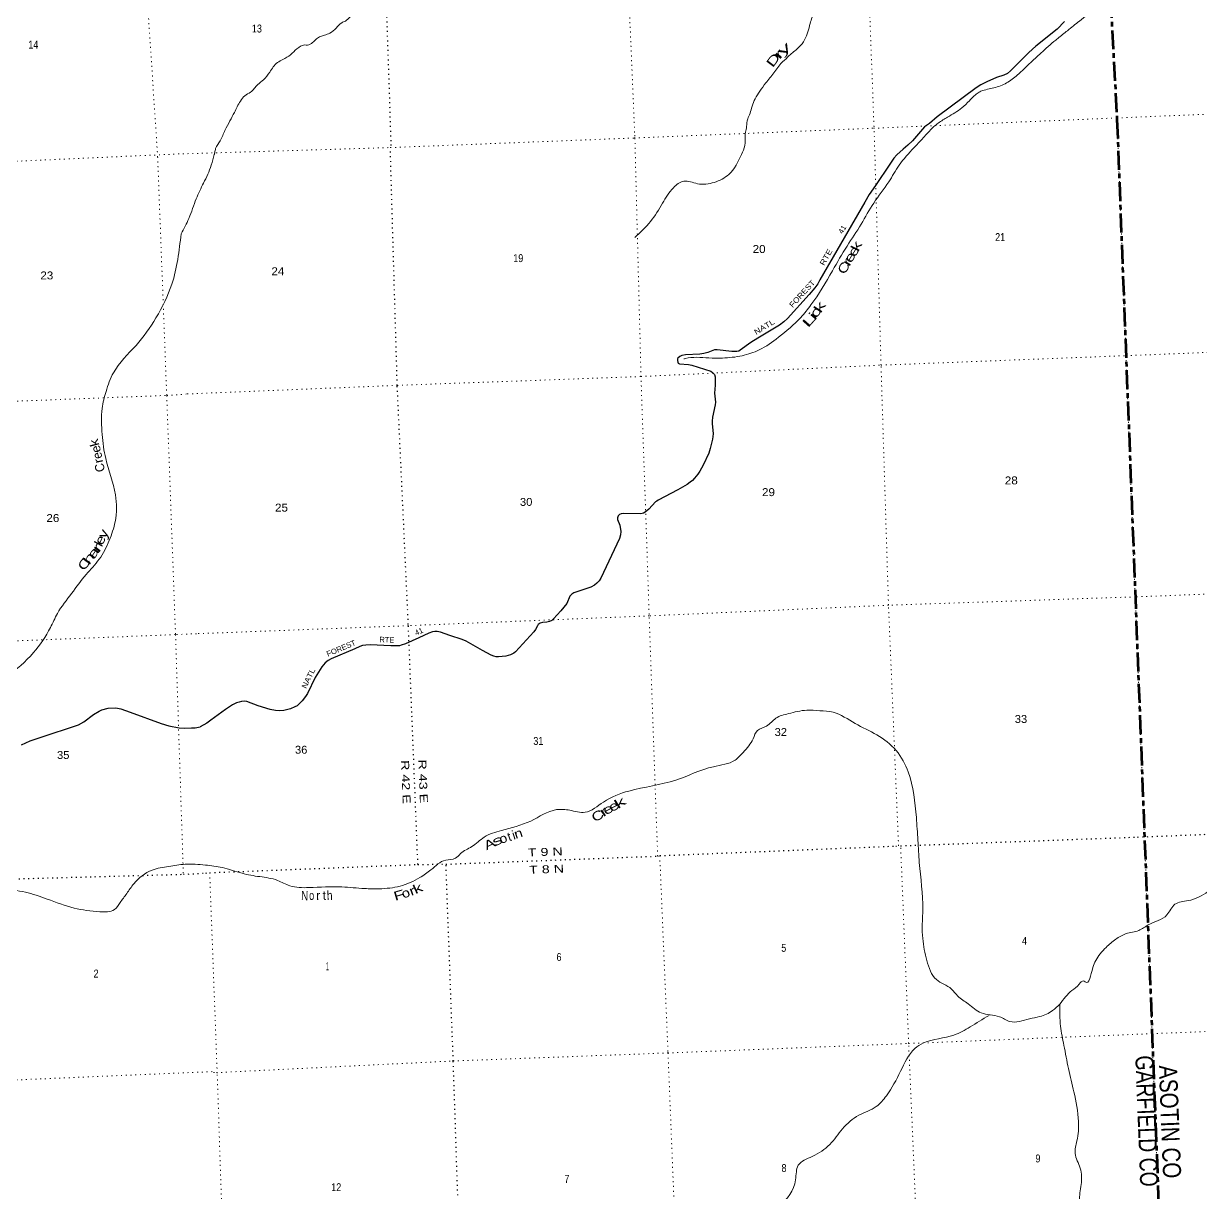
# Model space of a CAD drawing. Header units: feet. Extents: x 757852 to 1040949, y -536576 to -344549.
# Drawn here: x 884210 to 910190, y -463597 to -437785 of the extents above; entities that cross this region are included whole.
import ezdxf
from ezdxf.enums import TextEntityAlignment as Align

# ---------------------------------------------------------------- set-up
doc = ezdxf.new("R2010")
doc.units = ezdxf.units.FT
doc.header["$LTSCALE"] = 70
doc.linetypes.add('DOTTED', pattern=[1.5, 0.3, -1.2])
doc.linetypes.add('LONG_DASH_SHORT_DASH', pattern=[9.9, 6, -1.2, 1.5, -1.2])
for name, color, linetype, lineweight in [('11', 7, 'LONG_DASH_SHORT_DASH', 60), ('29', 7, 'Continuous', 25), ('39', 7, 'Continuous', 13), ('6', 7, 'DOTTED', 25), ('7', 7, 'DOTTED', 13)]:
    doc.layers.add(name, color=color, linetype=linetype, lineweight=lineweight)
for name, color, linetype in [('12', 7, 'Continuous'), ('30', 7, 'Continuous'), ('41', 7, 'Continuous')]:
    doc.layers.add(name, color=color, linetype=linetype)

msp = doc.modelspace()

# ---------------------------------------------------------------- linework, layer by layer
at = {"layer": '11'}
msp.add_line((908346.92, -439900.86), (910099.08, -485565.32), dxfattribs=at)
msp.add_lwpolyline([(907600.29, -423729.04), (907856.83, -429169.2), (908052.02, -434475.62), (908346.12, -439869.3), (908346.93, -439900.86)], dxfattribs=at)
at = {"layer": '29'}
for points in [[(907191.77, -437737.4), (907026.7, -437911.93), (906555.26, -438282.08), (906398.95, -438426.12), (905999.89, -438830.39), (905932.19, -438886.18), (905852.55, -438926.03), (905688.75, -438980.5), (905474.21, -439071.37), (905338.83, -439137.22), (905235.25, -439201.52), (904376.62, -439847.46), (904206.24, -439990.2), (904095.42, -440068.14)], [(904095.42, -440068.14), (903831.43, -440372.12), (903729.96, -440472.27), (903625.64, -440560.17), (903485.63, -440681.03), (903419.75, -440757.95), (903336.42, -440891.19), (903013.44, -441364.97), (902873.39, -441562.94), (902777.96, -441727.02), (901790.47, -443447.14), (901740.08, -443529.34), (901677.92, -443622.94), (901555.81, -443771.19), (901075, -444295.67), (900994.35, -444372.83), (900897.01, -444443.24), (900417.06, -444734.59)], [(900417.06, -444734.59), (900262.89, -444828.18), (900029.77, -444996.09), (899996.47, -445018.34), (899958.04, -445026.59), (899845.07, -445023.93), (899524.3, -444988.13), (899466.33, -444993.97), (899312.65, -445048.5), (899230.56, -445073.28), (899142.23, -445083.72), (898823.29, -445101.24), (898741.92, -445117.23), (898694.83, -445136.69), (898656.81, -445172.17), (898648.58, -445191.4), (898644.36, -445224.85), (898651.32, -445265.56), (898662.3, -445282.05), (898687.15, -445297.05), (898889.53, -445312.48), (898958.79, -445328.74), (899382.91, -445463.6), (899421.35, -445488.06), (899443.31, -445512.78), (899461.16, -445534.76), (899477.68, -445587.6), (899477, -445773.67), (899463.97, -445950.25), (899485.7, -446147.37), (899479, -446202.25), (899416.88, -446480.35), (899408.99, -446564.83), (899412.41, -446620.56), (899431.25, -446845.81), (899419.97, -446965.88), (899367.81, -447169.15), (899334.06, -447270), (899210.64, -447535.28), (899141.33, -447671.83), (899094.76, -447738.23), (899020.54, -447825.66), (898973.87, -447875.1), (898927.92, -447915.34), (898861.32, -447965.75), (898650.92, -448085.11), (898220.31, -448309.11), (898190.11, -448328.33), (898157.91, -448350.05), (898012.3, -448508.25), (897932.06, -448578.3), (897893.63, -448600.28), (897838.49, -448609.64), (897448.65, -448602.16), (897404.99, -448611.26), (897366.55, -448625), (897334.93, -448656.99), (897319.88, -448696.42), (897322.2, -448739.54), (897370.94, -448861.5), (897392.47, -449002.61), (897391.26, -449078.24), (897368.52, -449155.66), (896953.62, -450035.4), (896919.08, -450091.83), (896866.92, -450144.02), (896814.76, -450185.22), (896729.57, -450230.94), (896360.78, -450352.59), (896315.13, -450383), (896270.03, -450432.45), (896202.28, -450589.35), (896073.02, -450756.86), (895910.21, -450929.63), (895871.38, -450963.44), (895822.37, -450987.31), (895759.04, -451002.21), (895663.15, -451009.29), (895610.99, -451025.77), (895572.55, -451058.73), (895554.53, -451084.89), (895509.41, -451168.61), (895475.79, -451216.25), (895068.8, -451660.29), (895030.99, -451691.19), (894961.74, -451726.22), (894859.6, -451752.47), (894695.46, -451770.17), (894643.3, -451767.42), (894589.96, -451753.9), (894536.24, -451734.46), (894339.39, -451630.49), (893981.71, -451426.81), (893890.34, -451387.48), (893621.17, -451298.87), (893412.07, -451226.28), (893342.09, -451212.68), (893288.54, -451207.05), (893239.13, -451215.29), (893157.72, -451248.5), (892939.45, -451348.92)], [(892939.45, -451348.92), (892644.79, -451484.49), (892548.88, -451514.35), (892506.16, -451522.95), (892436.16, -451528.44), (892315.61, -451526.24), (891859.32, -451505.57), (891763.58, -451509.21), (891692.11, -451520.66), (891637.31, -451539.42), (891525.1, -451591.75), (891000.42, -451814.11), (890937.88, -451848.69), (890871.4, -451902.01), (890797.63, -451990.66), (890651.1, -452226.91), (890480.2, -452577.74), (890435.76, -452644.11), (890360.78, -452742.55), (890290.71, -452816.29), (890246.86, -452849.68), (890201.56, -452874.4), (890102.78, -452914.28), (890046.46, -452934.84), (889954.49, -452954.06), (889859.79, -452962.31), (889768.74, -452954.44), (889652.52, -452932.08), (889389.01, -452848.51), (889135.78, -452759.23), (889087.01, -452750.79), (889023.87, -452753.54), (888968.97, -452767.27), (888911.05, -452784.76), (888826.22, -452827.7), (888671, -452928.96), (888344.89, -453170.82), (888255.22, -453234.24), (888108.9, -453312.89)], [(884167.17, -453711.74), (884360.23, -453624.98), (884580.49, -453554.19), (885426.43, -453272.29), (885541.88, -453205.36), (885757, -453042.24), (885882.86, -452966.14), (885937.73, -452942.61), (886081.2, -452904.47), (886250.65, -452895.29), (886357.09, -452915.16), (886562.1, -452992.11), (887251.26, -453244.95), (887421.17, -453295.56), (887642.41, -453336.39), (887773.9, -453346.54), (887918.26, -453340.7), (887997.3, -453334.78), (888108.9, -453312.89)]]:
    msp.add_lwpolyline(points, dxfattribs=at)
at = {"layer": '39'}
for points in [[(888431.56, -440635.77), (888450.98, -440546.98), (888550.14, -440373.55), (888655.63, -440143.8), (888767.69, -439931.89), (888864.54, -439748.5), (888997.45, -439495.85), (889092.34, -439380.66), (889218.38, -439300.57), (889381.95, -439133.14), (889505.21, -439027.08), (889644.66, -438858.39), (889814.92, -438646.66), (889933.31, -438578.83), (890104.76, -438473.27), (890245.35, -438342.63), (890415.45, -438259.15), (890475.67, -438259.27), (890590.53, -438207.59), (890680.3, -438122.62), (890767.03, -438069.8), (890856.48, -438040.96), (890971.64, -437999.28), (891112.77, -437886.65), (891233.66, -437768.64), (891314.79, -437730.04), (891522.42, -437559.22), (891640.06, -437533.5), (891746.06, -437454.03), (891830.98, -437341.16), (891943.8, -437221.4), (892030.28, -437160.58), (892145.98, -437136.92), (892259.14, -437095.31), (892356.75, -437004.08), (892431.09, -436939.63), (892515.39, -436872.87), (892577.81, -436812.8), (892643.94, -436742.6), (892728.9, -436697.86), (892794.42, -436673.77), (892965.9, -436636.34), (893185.09, -436583.39), (893348.8, -436554.23), (893513.73, -436498.97), (893691.01, -436387.21), (893882.47, -436212.89), (893999.9, -436113.03), (894068.4, -436054.78), (894164.91, -435993.65), (894200.34, -435970.49), (894340.97, -435907.98), (894465.13, -435831.96), (894625.39, -435754.8), (894760.06, -435694.48), (894869.77, -435604.88), (894951.58, -435522.16), (894996.44, -435478.67), (895073.32, -435432.18), (895183.45, -435356.6), (895249.34, -435278.39), (895353.63, -435208.99), (895467.17, -435113.26), (895559.93, -434994.13), (895623.88, -434917.98), (895727.95, -434774.45), (895794.34, -434646.13), (895868.82, -434519.55), (895929.17, -434457.55), (895955.08, -434384.59), (896027.89, -434336.23), (896100.76, -434289.86), (896115.48, -434245.31), (896106.7, -434153.4), (896101.21, -434037.35), (896129.84, -433988.36), (896179.13, -433958.76), (896318.01, -433838.19), (896382.82, -433723.94), (896456.96, -433519.22), (896543.94, -433408.29), (896667.39, -433308.24), (896721.97, -433254.43), (896787.38, -433160.2), (896893.02, -433068.72), (897034.44, -432966.1), (897112.71, -432965.66), (897225.24, -432970.16), (897368.11, -432915.59), (897458.07, -432836.63), (897538.18, -432763.98)], [(902821, -434428.99), (902727.51, -434533.48), (902658.07, -434693.97), (902601.44, -434880.1), (902537.9, -435036.39), (902377.76, -435317.95), (902329.99, -435531.86), (902159.68, -435875.85), (901970.33, -436320.64), (901847.75, -436582.99), (901787.73, -436723.14), (901749.09, -436906.7), (901741.37, -437117.36), (901705.61, -437397.03), (901616.76, -437646.29), (901574.79, -437785.88), (901453.03, -438142.38), (901327.62, -438310.63), (901137.68, -438468.87), (901010.95, -438593.07), (900952.3, -438645), (900772.61, -438877.07), (900594.56, -439097.06), (900463.62, -439281.51), (900362.22, -439447), (900290.89, -439611.55), (900247.39, -439767.22), (900194.92, -439891.1), (900169.89, -440060.22), (900149.5, -440183.09), (900140.43, -440215.44), (900140.05, -440222.65)], [(904304.07, -440059.79), (904402.59, -439983.94), (904609.35, -439851.22), (904922.41, -439649.05), (905088.22, -439489.56), (905260.05, -439329.88), (905344.89, -439281.14), (905631.66, -439206.04), (905909.38, -439097.16), (906147.02, -438923.4), (906443.7, -438643.58), (906635.16, -438469.26), (906787.59, -438332.23), (906953.77, -438184.76), (907040.01, -438115.93), (907253.59, -437942.92), (907518.16, -437730.24), (907688.22, -437578.64), (907810.04, -437424.53), (908023.32, -437241.51), (908365.19, -436996.36), (908518.67, -436827.23), (908582.2, -436737.07), (908758.8, -436469.03), (908840.25, -436374.3), (908990.87, -436243.34), (909110.54, -436151.42), (909165.06, -436095.61), (909196.12, -436060.57), (909308.22, -435916.79), (909384.37, -435846.28), (909557.41, -435726.64), (909798.73, -435608.87), (910027.01, -435457.45), (910182.9, -435368.41), (910299.7, -435314.65), (910374.14, -435320.34), (910631.91, -435282.22), (910890.82, -435282.14), (911125.49, -435276.8), (911287.35, -435319.84), (911330.18, -435342.54), (911416.41, -435339.85), (911650.38, -435244.35), (911858.68, -435229.82), (911957, -435228.75), (912009.49, -435239.13), (912049.9, -435247.89), (912236, -435296.18), (912466.62, -435423.23), (912659.7, -435503.36), (912851.52, -435541.45), (913045.83, -435595.49), (913204.48, -435598.54), (913327.64, -435622.74), (913435, -435655.46), (913566.78, -435699.43), (913728.77, -435746.47), (914049.08, -435852.68), (914293.03, -435889.13), (914499.13, -435934.79), (914592.09, -435955.93), (914592.63, -435973.95), (914652.23, -436020.18), (914754.79, -436026.99), (914950.26, -436052.94), (915230.43, -436092.27), (915439.94, -436117.78), (915541.16, -436146.68), (915823.15, -436179.94), (915885.62, -436188.01), (915983.99, -436188.94), (916094.1, -436179.49), (916192.42, -436178.41), (916275.73, -436145.75), (916367.37, -436122.84), (916475.17, -436103.44), (916489.51, -436113.01), (916614.31, -436125.14), (916662.92, -436139.65), (916857.75, -436077.45), (916976.56, -436023.63), (917129.62, -436040.89), (917203.63, -436032.56), (917277.48, -435952.1), (917460.76, -435906.29), (917683.68, -435977.47), (917826.55, -435922.9), (918026.67, -435836.48), (918158.54, -435816.33), (918196.7, -435817.14)], [(904304.07, -440059.79), (903863.66, -440529.38), (903540.91, -440912.68), (903307.88, -441282.12), (902976.63, -441748.14), (902699.64, -442215.86), (902389.2, -442699.06), (902067.31, -443243), (901592.01, -444000.36), (901366.87, -444273.05), (900875.97, -444713.73), (900448.32, -444991.03), (900072.48, -445119.51), (899637.2, -445172.18), (899336, -445168.94), (898816.77, -445183.02), (898787.88, -445191.23)], [(897700.63, -442511.05), (898050.63, -442154.71), (898316.43, -441753.75), (898556.59, -441410.11), (898783.31, -441267.9), (899086.66, -441321.26), (899458.78, -441293.37), (899778.38, -441117.07), (900058.57, -440677.34), (900130.36, -440479.46), (900140.05, -440222.65)], [(887688.87, -442428.58), (887857.87, -442088.59), (888023.87, -441653.71), (888183.63, -441307.48), (888355.44, -440914.53), (888421.33, -440678.11)], [(888431.56, -440635.77), (888429.92, -440641.73), (888428.6, -440651.98), (888425.95, -440664.55), (888421.33, -440678.11)], [(887688.87, -442428.58), (887483.74, -443540.54), (887133.62, -444285.51), (886693.82, -444891.09), (886194.03, -445496.48), (886031.05, -445909.63), (885946.98, -446282.38), (885946.35, -446860.74), (886024.47, -447392.71), (886239.57, -448188.72), (886231.43, -448785.32), (886102.47, -449199.45), (885879.6, -449616.4), (885590.57, -449951.29), (885271.76, -450369.12), (884957.63, -450812.83), (884803.92, -451123.64), (884426.73, -451677.31), (883828.22, -452179.61), (883206.35, -452404.44), (882779, -452575.39), (882284.09, -452762.38), (881867.85, -452824.94)], [(907083.32, -459440.74), (907351.24, -459136.09), (907513.94, -458998.62), (907609.1, -458924.27), (907674.93, -458961.63), (907763.16, -458819.29), (907878.93, -458476.94), (908105.21, -458184.11), (908320.28, -458004.23), (908547.86, -457882.06), (908827.85, -457811.9), (909037.32, -457688.49), (909449.35, -457468.09), (909627.87, -457231.53), (909919.53, -457152.83), (910356.55, -456953.46), (910598.64, -456748.33), (910701.06, -456609.4), (910755.81, -456528.73), (910923.77, -456467.35), (911108.42, -456326.93), (911509.89, -456000.53), (911613.63, -455845.48), (911697.32, -455550.69), (911706.86, -455305.24), (911827.23, -455163.54), (912101.61, -455149.85), (912328.19, -454957.43), (912638.41, -454562.61), (912988.32, -454204.26), (913133.04, -453975.16), (913181.55, -453842.54), (913233.54, -453697.73), (913307.56, -453411.38), (913444.27, -453182.62), (913545.03, -453051.79), (913660.47, -452842.01), (913763.01, -452799.48), (913975.76, -452565.48), (914228.75, -452333.77), (914275.89, -451982.29), (914379.26, -451865.41), (914536.72, -451278.25), (914498.28, -450850.08), (914596.38, -450657.1), (914807.76, -450531.61), (915147.11, -450394.64), (915351.22, -450333.73), (915719.53, -450263.82), (915999.51, -450053.06), (916227.29, -449888.71), (916452.78, -449764.62), (916619.68, -449584.79), (916817.14, -449602.49), (917218.04, -449497.05), (917886.95, -449416.35), (918102.77, -449300.71), (918305.11, -449151.5), (918649.01, -449120.79), (918772.24, -448999.05), (919063.4, -448721.53), (919289.63, -448521.09), (919359.52, -448465.9), (919489.37, -448498.53), (919667.33, -448548.85)], [(888225.01, -456368.22), (888599.11, -456421.69), (889034.12, -456549.79), (889424.64, -456623.55), (889815.52, -456705.32), (890089.65, -456826.21), (890510.77, -456864.51), (891238.79, -456851.59), (891740.05, -456886.49), (892063.37, -456890.8), (892520.52, -456833.17), (892957.97, -456643.82), (893203.52, -456472.69), (893529.49, -456257.96), (893744.49, -456216.67), (893858.47, -456113.4), (894104.8, -455960.31), (894380.77, -455749.72), (894757.83, -455603.12), (895405.21, -455394.79), (895976.49, -455143.51), (896266.1, -455157.29), (896605.16, -455201.09), (897012.93, -454974.85), (897574.53, -454732.01), (898607.88, -454491.18), (899438.14, -454194.73), (899915.72, -454051.88), (900096.99, -453879.46), (900314.91, -453578.96), (900411.44, -453396.09), (900611.92, -453297.17), (900817.31, -453125.74), (901093.92, -453023.58), (901500.12, -452948.04), (901789.65, -452959.81), (902082.12, -452993.56), (902564.36, -453240.15), (903048.95, -453494.68), (903473.13, -453838.15), (903740.27, -454310.82), (903918.01, -455319.54), (903953.53, -455820.15), (903982.62, -456310.99), (904061.48, -457354.05), (904048.22, -457700.07), (904058.6, -457988.85), (904151.79, -458476.96), (904360.35, -458893.88), (904694.53, -459104.6), (904831.63, -459259.44), (905061.84, -459432.41), (905351.43, -459632.98), (905752.41, -459716.33), (905981.78, -459823.06), (906414.71, -459762.45), (906639.47, -459714.72), (906926.72, -459579.97), (907083.32, -459440.74)], [(888225.01, -456368.22), (887775.69, -456350.12), (887413.47, -456398.33), (887047.66, -456477.38), (886645.79, -456779.64), (886487.6, -456996.53), (886340.96, -457197.06), (886217.03, -457348.87), (885892.38, -457396.66), (885328.36, -457315.57), (884731.24, -457117.41), (884251.37, -456967.75), (883711.7, -456899.93), (882893.96, -457052.61), (882624.94, -457312.85), (882335.75, -457641.75), (882005.18, -457767.76), (881669.14, -458064.04), (881354.31, -458255.62), (881004.61, -458414.23), (880638.8, -458493.28), (880200.07, -458612.54), (879957.94, -458755.9), (879565.15, -458797.74), (879134.06, -458978.81), (878569.37, -459097.86), (878063.03, -459231.16), (877846.5, -459359.75), (877534.08, -459341.13), (877188.53, -459279.49), (876854.5, -459275.53), (876523.41, -459231.45), (876078.84, -459130.76), (875656.47, -459037.41), (875232.1, -459170.24), (874739.77, -459379.17), (874316.9, -459417.91), (873662.59, -459625.71), (873242.94, -459710.37), (872814.11, -459675.25), (872399.29, -459715.74), (872231.11, -459782.84)], [(907087.03, -459436.53), (907102.04, -459923.99), (907176.45, -460348.63), (907276.77, -460862.54), (907397.21, -461377.61), (907497.37, -462028.11), (907463.6, -462457.36), (907423.29, -462734.24), (907537.65, -463060.77), (907555.22, -463423.55), (907524.45, -463782.37), (907617.59, -464035.49), (907718.83, -464149.68), (907878.46, -464361.81), (908002.29, -464581.49), (908016.5, -464866.09), (908001.09, -465489.37), (907882.68, -465863.98), (907937.1, -466056.48), (907991.73, -466347.39), (908019.07, -466516.95), (908265.34, -466783.64), (908434.02, -467160.07), (908541.57, -467515.01), (908517.57, -467751.03), (908314.59, -468119.19), (908162.45, -468549.46), (907991.69, -469247.65), (907946.57, -469552.85), (907818.89, -469851.52), (907801.51, -470241.91), (907687.66, -470582.17), (907412.01, -470987.57), (907064.62, -471498.46), (906722.56, -471993.05), (906349.57, -472328.28), (905599.86, -472818.13), (905300.88, -473053.81), (905124.31, -473242.09), (904683.23, -473534.02), (904039.08, -474051.52), (903811.68, -474318.29), (903707.52, -474603.91), (903539.42, -474896.27), (902965.17, -475499.16), (902664.82, -475843.35), (902476.46, -476084.36), (902170.24, -476479.01), (901671.76, -476930.05), (901214.75, -477224.67), (900710.57, -477589.58), (900052.22, -478103.67), (899721.35, -478344.71), (899459.04, -478733.48), (899263.32, -479364.44), (898992.3, -480392.27), (898953.17, -481211.39), (898885.98, -481423.13), (898718.64, -481779.74), (898636.06, -482100.59), (898458.33, -482636.39), (898250.97, -482902.31)], [(905522.36, -459687.18), (905105.72, -459940.7), (904748.23, -460122.63), (904075.26, -460295.89), (903887.75, -460416.35), (903570.16, -460919.94), (903256.2, -461461.54), (903033.61, -461699.98), (902648.42, -461891.12), (902288.08, -462193.68), (902007.76, -462537.01), (901617.74, -462802.67), (901312.86, -462994.41), (901252.41, -463316.33), (900892.52, -463910.1), (900675.62, -464094.07), (900306.61, -464475.33), (900144.49, -464673.03), (900023.43, -465126.08), (899872.43, -465536.22), (899722.33, -465733.41), (899561.36, -466051.58), (899067.74, -466849.88), (898816.91, -467272.3), (898577.55, -467587.78), (898220.06, -468097.09), (897965.2, -468565.87), (897765.76, -468829.44), (897532.98, -469064.3), (897527.35, -469307.57), (897527.17, -469630.94), (897407.85, -469937.3), (897287.81, -470273.81), (897095.78, -470523), (896926.63, -470837.5), (896853.69, -471055.52), (896833.22, -471373.73), (896788.84, -471602.57), (896365.82, -472315.52), (896157.58, -472748.18), (896093.66, -473036.1), (895738.69, -473557.36), (895561.99, -473976.62), (895104.13, -474532.38), (894870.27, -474976.17), (894552.07, -475465.73)]]:
    msp.add_spline(points, degree=3, dxfattribs=at)
at = {"layer": '6'}
for points in [[(891787.96, -424396.72), (891988.03, -429799.25), (891985.12, -429988.79), (892150.46, -435150.77), (892149.67, -435325.27), (892319.29, -440454.8), (892306.29, -440527.83)], [(892915.45, -456354.4), (892704.28, -451056.98), (892459.66, -445775.05), (892306.29, -440527.83)], [(888233.36, -456542.68), (888319.01, -456536.05), (892915.45, -456354.4), (893535.37, -456348.09), (898208.2, -456169.22), (898253.93, -456159.24), (903462.86, -455947.49), (903573.05, -455942.8), (908803.56, -455748.21), (908910.18, -455744.89), (914241.27, -455526.72), (919445.12, -455281.05), (919547.14, -455280.23), (919938.01, -455263.08)], [(894651.94, -486169.28), (894501.01, -481949.27), (894286.38, -476617.86), (894092.39, -471299.62), (893873.75, -465968.38), (893695.67, -460693.65), (893535.37, -456348.09)], [(859953.35, -457555.82), (866711.44, -457261.29), (867225.01, -457249.85), (871963.64, -457091.27), (872484.94, -457069.59), (877266.62, -456875.7), (877803.9, -456853.53), (882486.54, -456694.65), (883056.48, -456697.51), (887737.98, -456570.68), (888233.36, -456542.68)]]:
    msp.add_lwpolyline(points, dxfattribs=at)
at = {"layer": '7'}
for points in [[(897076.85, -424207.45), (897267.55, -429632.32), (897476.29, -434922.29), (897702.14, -440247.83), (897705.55, -440319.22)], [(886515.66, -424666), (886702.21, -430196.7), (886828.07, -435472.99), (887170.3, -440726.21)], [(902552.36, -429812.32), (902779.95, -434690.45), (902985.95, -440110.86)], [(887621.56, -440665.64), (892306.87, -440524.72), (897690.82, -440312.52), (902970.91, -440097.45), (908346.12, -439869.3), (913552.83, -439656.61), (918916.14, -439361.1), (919301.92, -439325.68)], [(908346.92, -439900.86), (908546.5, -445114.23), (908749.19, -450430.72), (908954.2, -455730.98)], [(897705.55, -440319.22), (897839.78, -445568.06), (898022.45, -450902.85), (898208.2, -456169.22)], [(903525.35, -455944.83), (903303.4, -450629.79), (903138.22, -445328.41), (902985.95, -440110.86)], [(859373.24, -441712.57), (866066.84, -441311.58), (871244.93, -441236.48), (876581.61, -441063.37), (881850.99, -440924.35), (887621.56, -440665.64)], [(887170.3, -440726.21), (887371.06, -445997.39), (887565.32, -451276.71), (887737.98, -456570.68)], [(887825.74, -445964.32), (892459.66, -445775.05), (897836.29, -445580.26), (903138.22, -445328.41), (908548.82, -445118.87), (913751.88, -444912.65), (919014.34, -444676.53), (919514.96, -444663.43)], [(878731.59, -446295.46), (882077.7, -446198.67), (887371.06, -445997.39), (887825.74, -445964.32)], [(919728.32, -450009.26), (919250.74, -450014.81), (913944.64, -450249.01), (908751.51, -450444.63), (903303.4, -450629.79), (898020.81, -450864.76), (892705.32, -451081.04), (888029.75, -451258.58)], [(888029.75, -451258.58), (887561.38, -451278.82), (882278.16, -451485.8), (877004.19, -451664.48), (871702.14, -451840), (866504.2, -452020.39), (859757.78, -452328.85)], [(904264.06, -473472.45), (904175.11, -470952.66), (903976.59, -465622.57), (903748.62, -460307.79), (903571.43, -455942.87)], [(908951.88, -455733.3), (909122.15, -460085.68), (909317.89, -465423.03), (909518.25, -470716.34), (909725.56, -476028.2), (909936.36, -481334.27), (910099.08, -485565.32)], [(898253.93, -456159.24), (898436.79, -460515.88), (898649.53, -465803.19), (898870.25, -471136.36), (899076.36, -476456.09), (899310.36, -481724.41), (899467.86, -485982.09)], [(888319.01, -456536.05), (888486.21, -460995.8), (888662.89, -466284.64), (888862.23, -471540.39), (889061.12, -476832.31), (889265.72, -482144.7), (889400.14, -486372.25)], [(888403.25, -460951.43), (888468.21, -460950.37), (893695.67, -460693.65), (898430.78, -460516.14), (903748.62, -460307.79), (909122.15, -460090.31), (914380.22, -459889.26)], [(860109.08, -461992.91), (867377.29, -461701.93), (872643.06, -461515.49), (877977.07, -461339.01), (883214.71, -461147.41), (888427.57, -460926.55)]]:
    msp.add_lwpolyline(points, dxfattribs=at)

# ---------------------------------------------------------------- texts
at = {"layer": '12'}
for s, width, p in [('GARFIELD CO', 0.8, (908751.03, -460578.08)), ('ASOTIN CO', 0.85, (909270.88, -460793.1))]:
    msp.add_text(s, height=400, rotation=272.197, dxfattribs=dict(at, width=width)).set_placement(p)
at = {"layer": '30'}
for s, rotation, p in [('41', 60.141, (902288.7, -442440.77)), ('RTE', 357.406, (892063.62, -451444.75))]:
    msp.add_text(s, height=120, rotation=rotation, dxfattribs=at).set_placement(p)
for s, rotation, width, p in [('RTE', 60.141, 1.2, (901881.55, -443141.71)), ('FOREST', 47.487, 1.15, (901188.29, -444068.51)), ('NATL', 31.26, 1.2, (900381.9, -444662.89)), ('41', 24.707, 0.9, (892879.87, -451303.11)), ('FOREST', 22.967, 1.05, (890928.76, -451768.8)), ('NATL', 64.028, 1.15, (890447.96, -452482.54))]:
    msp.add_text(s, height=120, rotation=rotation, dxfattribs=dict(at, width=width)).set_placement(p)
at = {"layer": '41'}
for s, rotation, width, p in [('y', 44.409, 2.2, (901064.36, -438417.47)), ('D', 52.825, 1.6, (900837.92, -438650.24)), ('r', 47.895, 2.15, (900956.92, -438523.96)), ('k', 63.427, 1.55, (902683.78, -442745.36)), ('e', 59.247, 1.5, (902534.62, -442995.1)), ('e', 59.247, 1.5, (902618.08, -442863.54)), ('C', 59.521, 1.35, (902399.67, -443230.31)), ('r', 59.521, 1.65, (902475.25, -443100.76)), ('k', 57.312, 1.75, (901866.76, -444099.12)), ('i', 50.614, 1.65, (901711.3, -444309.26)), ('c', 55.614, 1.8, (901773.06, -444217.58)), ('L', 48.196, 1.95, (901619.88, -444410.26)), ('k', 104.125, 1.2, (885867.7, -447019.42)), ('e', 105.393, 1.1, (885904.01, -447157.3)), ('r', 102.662, 1.15, (885957.24, -447421.32)), ('e', 65.439, 1.3, (885993.92, -449230.39)), ('y', 65.439, 1.4, (886057.96, -449091.54)), ('a', 54.483, 1.75, (885830.38, -449531.66)), ('r', 55.625, 1.8, (885917.3, -449414.76)), ('l', 60.936, 1.2, (885954.78, -449325.46)), ('C', 54.597, 1.45, (885630.29, -449772.95)), ('h', 53.955, 1.75, (885733.19, -449651.47)), ('k', 32.898, 1.8, (897428.79, -455072.01)), ('C', 30.112, 1.35, (896930.83, -455363.33)), ('r', 34.869, 1.85, (897071.42, -455267.57)), ('e', 28.205, 1.45, (897156.16, -455219.49)), ('e', 26.898, 1.4, (897281.32, -455153.82)), ('n', 17.897, 1.25, (895161.76, -455761.84)), ('A', 25.176, 1.35, (894538.87, -455993)), ('s', 27.033, 1.65, (894710.28, -455913.41)), ('o', 18.831, 1.15, (894828.71, -455873.31)), ('N', 358.187, 0.8, (890412.7, -457141.55)), ('o', 1.501, 0.75, (890571.99, -457136.67)), ('h', 1.645, 0.85, (890970.68, -457136.44)), ('F', 16.384, 1.45, (892526.76, -457126.4)), ('o', 21.158, 1.2, (892680.27, -457076.99)), ('r', 20.176, 1.35, (892823.37, -457029.2)), ('k', 24.789, 1.5, (892952.53, -456970.67))]:
    msp.add_text(s, height=200, rotation=rotation, dxfattribs=dict(at, width=width)).set_placement(p, align=Align.CENTER)
for s, rotation, p in [('e', 102.221, (885936.03, -447304.92)), ('C', 103.045, (885989.42, -447570.52)), ('t', 17.897, (894963.07, -455833.78)), ('i', 17.897, (895058.91, -455799.55)), ('r', 1.501, (890717.24, -457137.86)), ('t', 1.501, (890851.77, -457135.18))]:
    msp.add_text(s, height=200, rotation=rotation, dxfattribs=at).set_placement(p, align=Align.CENTER)
at = {"layer": '6', "width": 1.35}
for s, rotation, p in [('R 42 E', 272.283, (892544.25, -454053.46)), ('R 43 E', 272.283, (892923.24, -454039.28)), ('T 9 N', 2.192, (895344.09, -456178.78)), ('T 8 N', 2.192, (895372.61, -456560.99))]:
    msp.add_text(s, height=175, rotation=rotation, dxfattribs=at).set_placement(p)
at = {"layer": '7'}
for s, width, p in [('13', 0.85, (889251.08, -437982.97)), ('14', 0.85, (884315, -438339.68)), ('21', 0.85, (905657.65, -442588.32)), ('20', 1.1, (900303.96, -442852.11)), ('19', 0.85, (895020.34, -443052.98)), ('24', 1.1, (889681.89, -443342.55)), ('23', 1.1, (884580.71, -443434.94)), ('28', 1.1, (905870.95, -447961.44)), ('29', 1.1, (900510.54, -448220.03)), ('25', 1.1, (889761.47, -448562.32)), ('30', 1.05, (895168.78, -448435.83)), ('26', 1.1, (884714.02, -448792.59)), ('33', 1.05, (906090.83, -453229.24)), ('32', 1.05, (900788.98, -453517.32)), ('31', 0.85, (895462.89, -453714.26)), ('35', 1.05, (884949.79, -454023.85)), ('36', 1.05, (890202.46, -453908.15)), ('4', 0.85, (906250.3, -458128.52)), ('5', 0.85, (900936.14, -458282.48)), ('1', 0.4, (890883.86, -458688.95)), ('6', 0.85, (895975.24, -458485.95)), ('2', 0.85, (885756.07, -458850.73)), ('9', 0.85, (906547.45, -462933.06)), ('7', 0.85, (896149.35, -463384.98)), ('8', 0.85, (900941.42, -463146.07)), ('12', 0.85, (891001.85, -463567.85))]:
    msp.add_text(s, height=175, dxfattribs=dict(at, width=width)).set_placement(p)

doc.saveas('drawing.dxf')
